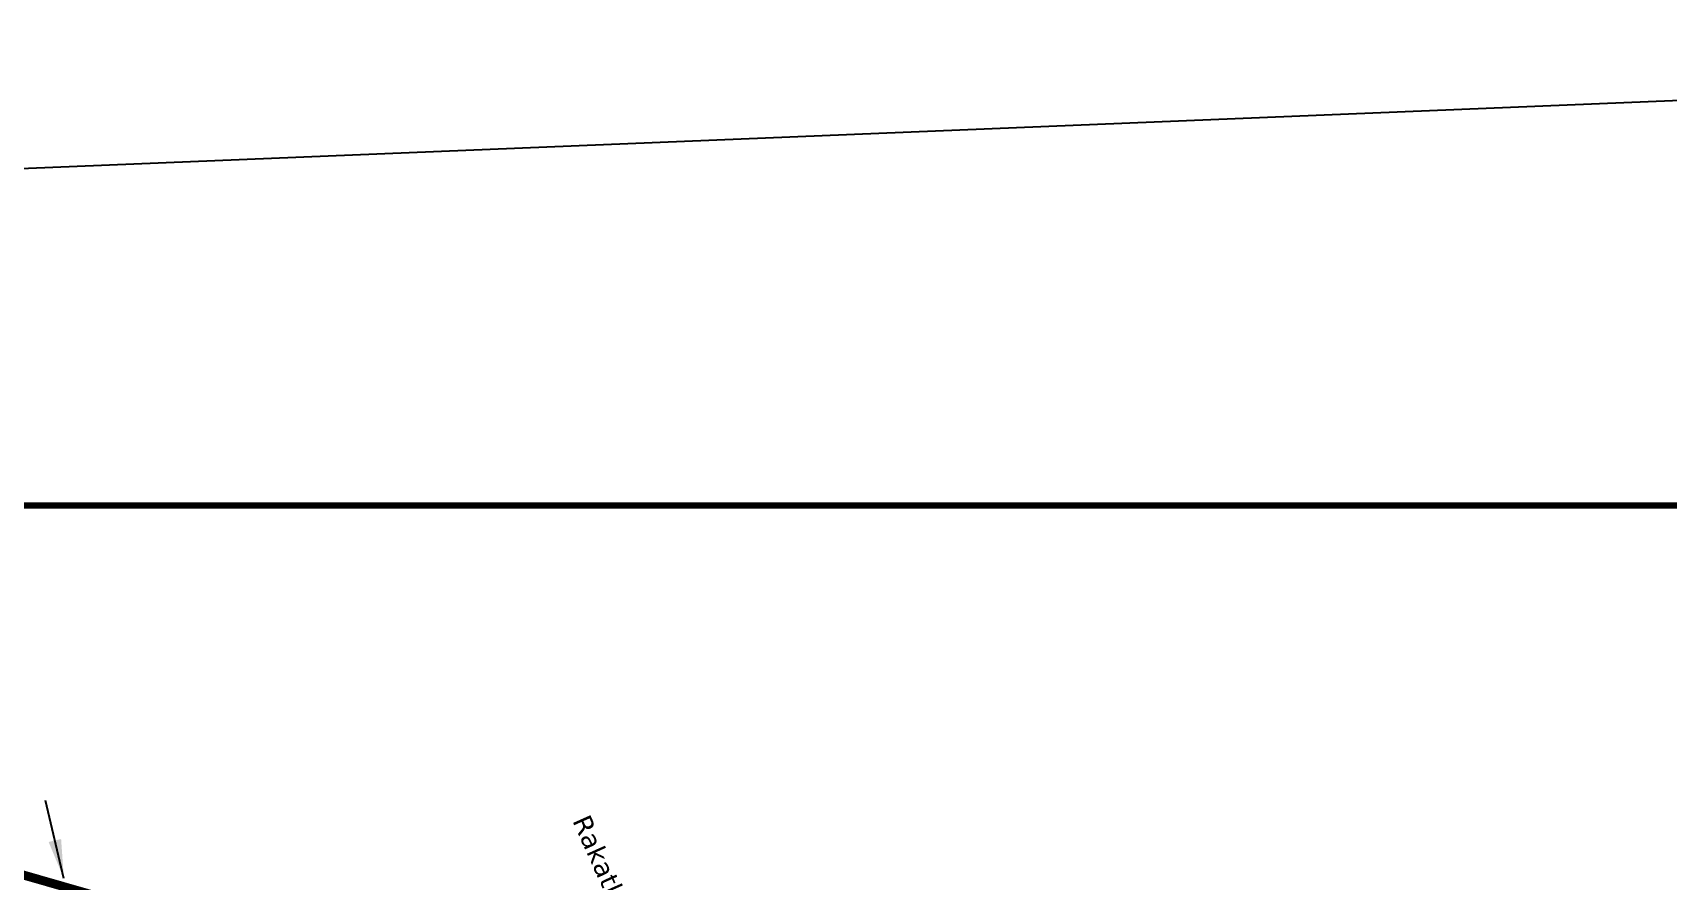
# Model space of a CAD drawing. Header units: inches. Extents: x 740844 to 747987, y 1630338 to 1638187.
# Drawn here: x 744709 to 746175, y 1637425 to 1638187 of the extents above; entities that cross this region are included whole.
import ezdxf

# ---------------------------------------------------------------- set-up
doc = ezdxf.new("R2010")
doc.units = ezdxf.units.IN
doc.header["$MEASUREMENT"] = 0
doc.linetypes.add('ACAD_ISO02W100', pattern=[15, 12, -3])
for name, color, linetype in [('DIMENSION', 1, 'Continuous'), ('ROADS', 6, 'Continuous'), ('STRUCTURE', 5, 'Continuous'), ('VILLAGE BOUNDRY', 5, 'Continuous')]:
    doc.layers.add(name, color=color, linetype=linetype)
doc.layers.add('IMAGE', color=7, linetype='Continuous', plot=False)
doc.styles.get("Standard").update_dxf_attribs({"font": 'verdana.ttf'})
doc.dimstyles.get("Standard").update_dxf_attribs({"dimtxt": 0.18, "dimasz": 35, "dimexe": 0.18, "dimexo": 0.0625, "dimgap": 0.09, "dimtad": 0, "dimtih": 1, "dimtoh": 1, "dimdec": 4, "dimzin": 0, "dimdsep": 46, "dimtxsty": 'Standard', "dimcen": 0.09, "dimadec": 0, "dimazin": 0, "dimtfac": 1, "dimtdec": 4, "dimtofl": 0, "dimtmove": 0, "dimatfit": 3, "dimfxl": 1, "dimtolj": 1, "dimtzin": 0, "dimarcsym": 0})
picture_1 = doc.add_image_def('image1.jpg', size_in_pixel=(9137, 10141))

msp = doc.modelspace()

# ---------------------------------------------------------------- linework, layer by layer
at = {"layer": 'STRUCTURE', "color": 5, "const_width": 5.82}
msp.add_lwpolyline([(740956.6, 1637762.3), (747900.5, 1637762.3), (747900.5, 1630509.4), (740956.6, 1630509.4)], close=True, dxfattribs=at)
at = {"layer": 'VILLAGE BOUNDRY', "linetype": 'ACAD_ISO02W100', "ltscale": 2, "const_width": 8}
msp.add_lwpolyline([(744579.5, 1637465.5), (744875.7, 1637380.2), (744998.3, 1637357.4), (745409.2, 1637269.3), (745918.6, 1637100.4), (745989.1, 1637078.5), (746086.4, 1637119.1), (746090, 1637042.6), (746183.6, 1637001.4)], dxfattribs=at)

# ---------------------------------------------------------------- texts
at = {"layer": 'ROADS', "color": 0, "insert": (745241.2, 1637412.3), "char_height": 17, "width": 250.361, "attachment_point": 2, "rotation": 294.1376}
msp.add_mtext('  Rakatla 2 Miles', dxfattribs=at)

# ---------------------------------------------------------------- pictures from other files: only their frames are drawn
at = {"layer": 'IMAGE', "color": 3}
image = msp.add_image(picture_1, insert=(741155.5, 1630338.3), size_in_units=(6824.5, 7574.4), rotation=2.35577, dxfattribs=dict(at, fade=30))
image.dxf.flags = 7

# ---------------------------------------------------------------- leaders
at = {"layer": 'DIMENSION', "color": 5}
msp.add_leader([(744736.7, 1637427.6), (744720.1, 1637497.7)], dimstyle='Standard', override={"dimasz": 35, "dimgap": 0.09, "dimtad": 0}, dxfattribs=at)

doc.saveas('drawing.dxf')
